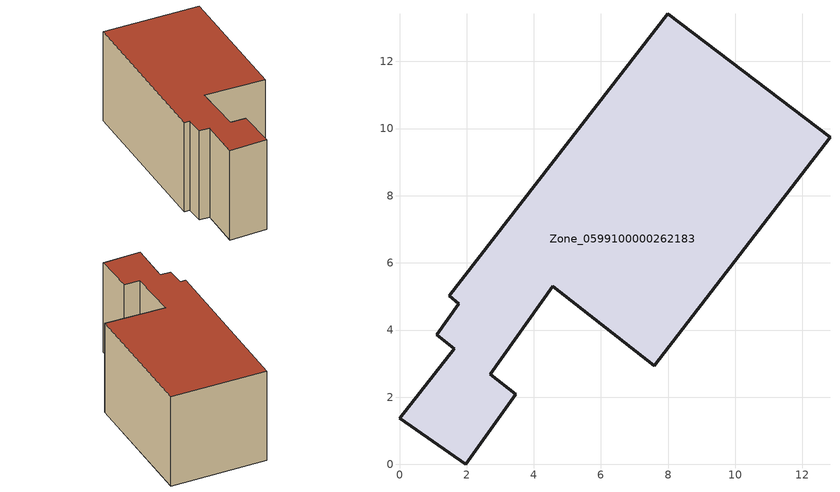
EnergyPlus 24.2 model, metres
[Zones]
Zone_0599100000262183
 floor ground (C_G): 2.7,2.69 3.47,2.08 1.97,0 0,1.37 1.62,3.45 1.11,3.86 1.76,4.79 1.48,5.01 7.99,13.42 12.82,9.74 7.6,2.93 4.57,5.3 z0
 wall outside (C_F): 7.99,13.42 1.48,5.01 1.76,4.79 1.11,3.86 1.62,3.45 0,1.37 1.97,0 3.47,2.08 2.7,2.69 4.57,5.3 7.6,2.93 12.82,9.74 7.99,13.42 z0:6.01
 roof outside (C_R): 7.6,2.93 12.82,9.74 7.99,13.42 1.48,5.01 1.76,4.79 1.11,3.86 1.62,3.45 0,1.37 1.97,0 3.47,2.08 2.7,2.69 4.57,5.3 z6.01
[BUILDING]
Pand.0599100000262183: North Axis=0; Terrain=City; Loads Convergence Tolerance Value=0.04; Temperature Convergence Tolerance Value=0.4; Solar Distribution=FullExterior; Maximum Number of Warmup Days=25; Minimum Number of Warmup Days=1
[Site:Location]
Rotterdam.The.Hague.AP_ZH_NLD Design_Conditions: Latitude=51.96; Longitude=4.45; Time Zone=1; Elevation=-4.5
[SITE:GROUNDTEMPERATURE:BUILDINGSURFACE]
18, 18, 18, 18, 18, 18, 18, 18, 18, 18, 18, 18
[MATERIAL] Thermal Absorptance=0.9; Solar Absorptance=0.7; Visible Absorptance=0.7
Name | Roughness | Thickness | Conductivity | Density | Specific Heat
G.TI.1946 | MediumSmooth | 0.15 | 1 | 540 | 1210
F.TI.1946 | Rough | 0.3 | 0.857143 | 1920 | 840
R.TI.1946 | MediumRough | 0.2 | 0.1 | 1500 | 1000
[CONSTRUCTION]
C_G: G.TI.1946
C_F: F.TI.1946
C_R: R.TI.1946
[ZONE]
Zone_0599100000262183: Type=1; Multiplier=1; Ceiling Height=Autocalculate; Volume=Autocalculate; Floor Area=autocalculate; Part of Total Floor Area=Yes
[ZONEINFILTRATION:DESIGNFLOWRATE]
Infil_Zone_0599100000262183: Zone or ZoneList or Space or SpaceList=Zone_0599100000262183; Schedule=AlwaysOn; Design Flow Rate Calculation Method=Flow/Area; Flow Rate per Floor Area=0.003; Constant Term Coefficient=1; Temperature Term Coefficient=0; Velocity Term Coefficient=0; Velocity Squared Term Coefficient=0
[HVACTEMPLATE:ZONE:IDEALLOADSAIRSYSTEM]
Zone_0599100000262183: Maximum Heating Supply Air Temperature=50; Minimum Cooling Supply Air Temperature=13; Maximum Heating Supply Air Humidity Ratio=0.0156; Minimum Cooling Supply Air Humidity Ratio=0.0077; Heating Limit=NoLimit; Cooling Limit=NoLimit; Dehumidification Control Type=ConstantSensibleHeatRatio; Cooling Sensible Heat Ratio=0.7; Dehumidification Setpoint=60; Humidification Control Type=None; Humidification Setpoint=30; Outdoor Air Method=None; Outdoor Air Flow Rate per Person=0.00944; Outdoor Air Flow Rate per Zone Floor Area=0; Outdoor Air Flow Rate per Zone=0; Demand Controlled Ventilation Type=None; Outdoor Air Economizer Type=NoEconomizer; Heat Recovery Type=None; Sensible Heat Recovery Effectiveness=0.7; Latent Heat Recovery Effectiveness=0.65
[ZONECONTROL:THERMOSTAT]
ThermostatControl_Zone_0599100000262183: Zone or ZoneList=Zone_0599100000262183; Control Type Schedule=DualSetpointControlType; Control 1=Thermostat_Zone_0599100000262183; Temperature Difference Between Cutout And Setpoint=0
[THERMOSTATSETPOINT:DUALSETPOINT]
Thermostat_Zone_0599100000262183: Heating Setpoint Temperature Schedule=HeatingSetpoint_Zone_0599100000262183; Cooling Setpoint Temperature Schedule=CoolingSetpoint_Zone_0599100000262183
[SCHEDULE:COMPACT]
HeatingSetpoint_Zone_0599100000262183: Through: 12/31, For: AllDays, Until: 24:00, 21
CoolingSetpoint_Zone_0599100000262183: Through: 12/31, For: AllDays, Until: 24:00, 24
DualSetpointControlType: Through: 12/31, For: AllDays, Until: 24:00, 4
AlwaysOn: Through: 12/31, For: AllDays, Until: 24:00, 1
